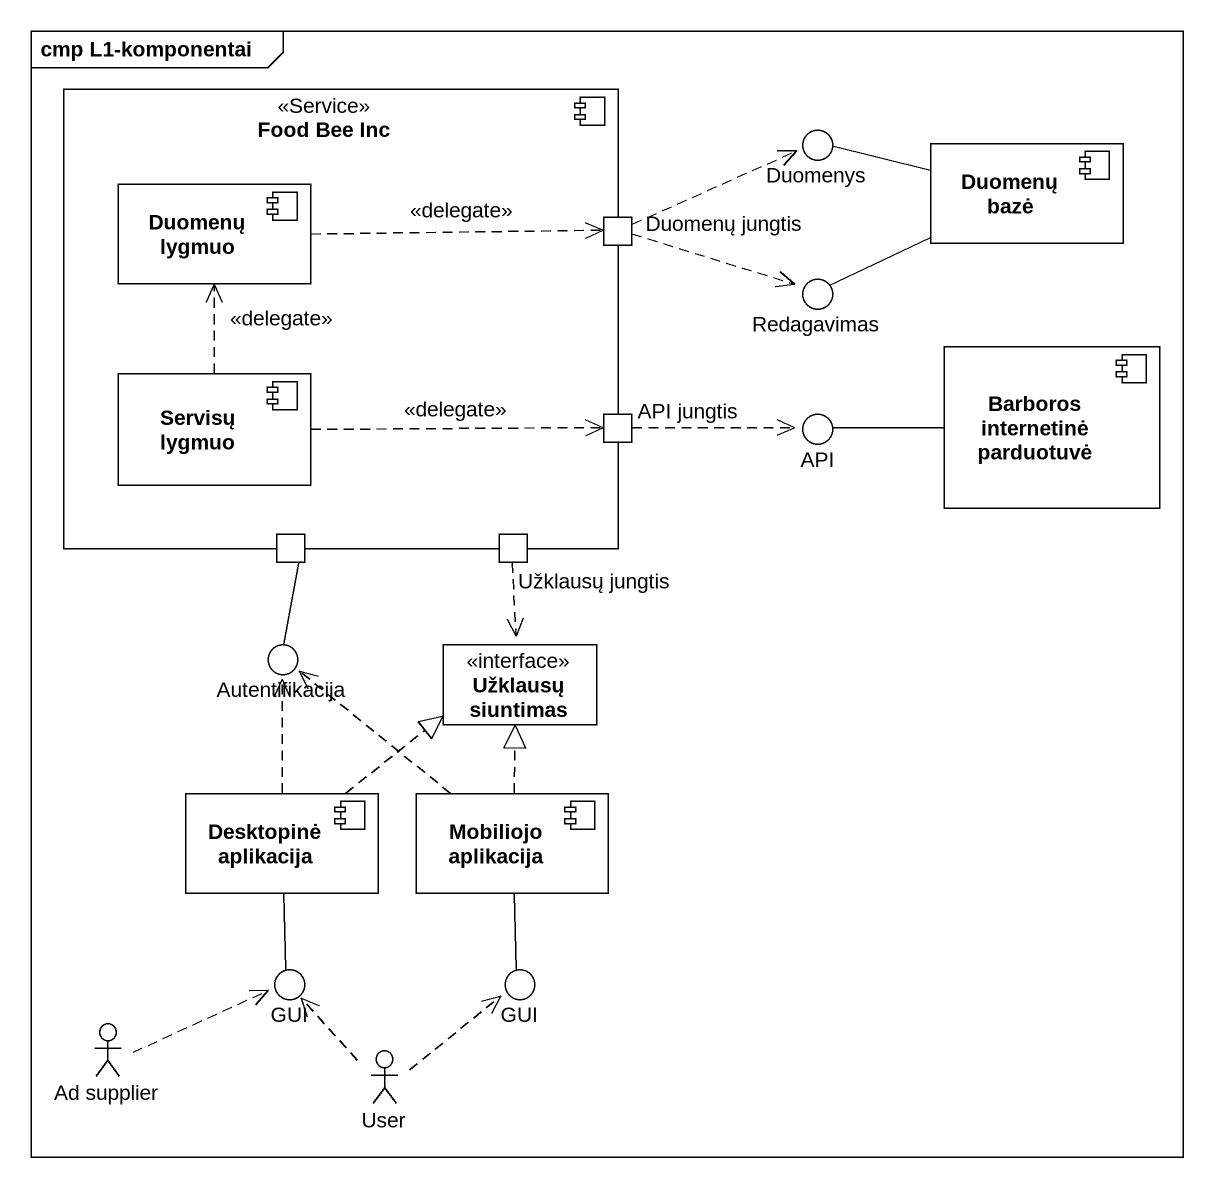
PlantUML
@startuml
mainframe cmp L1-komponentai
allowmixing
hide circle
hide empty members
component "Food Bee Inc" as Food_Bee_Inc <<Service>> {
  component "Duomenų lygmuo" as Duomenų_lygmuo
  port "Duomenų jungtis" as Duomenų_jungtis
  component "Servisų lygmuo" as Servisų_lygmuo
  port "API jungtis" as API_jungtis
  port " " as port1
  port "Užklausų jungtis" as Užklausų_jungtis
}
() Duomenys
component "Duomenų bazė" as Duomenų_bazė
() Redagavimas
component "Barboros internetinė parduotuvė" as Barboros_internetinė
() API
() Autentifikacija
interface "Užklausų siuntimas" as Užklausų_siuntimas
component "Desktopinė aplikacija" as Desktopinė_aplikacija
component "Mobiliojo aplikacija" as Mobiliojo_aplikacija
actor "Ad supplier" as Ad_supplier
() GUI
actor User
() "GUI" as GUI_2
Food_Bee_Inc -- Autentifikacija
Duomenų_lygmuo .right.> Duomenų_jungtis : <<delegate>>
Duomenų_bazė -left- Duomenys
Duomenų_bazė -left- Redagavimas
Duomenų_jungtis .right.> Duomenys
Duomenų_jungtis .right.> Redagavimas
Barboros_internetinė -left- API
Servisų_lygmuo .up.> Duomenų_lygmuo : <<delegate>>
Servisų_lygmuo .right.> API_jungtis : <<delegate>>
API_jungtis .right.> API
Užklausų_jungtis ..> Užklausų_siuntimas
Desktopinė_aplikacija .up.> Autentifikacija
Desktopinė_aplikacija .up.|> Užklausų_siuntimas
Desktopinė_aplikacija -- GUI
Mobiliojo_aplikacija .up.> Autentifikacija
Mobiliojo_aplikacija .up.|> Užklausų_siuntimas
Mobiliojo_aplikacija -- GUI_2
Ad_supplier .right.> GUI
User .up.> GUI
User .up.> GUI_2
@enduml
